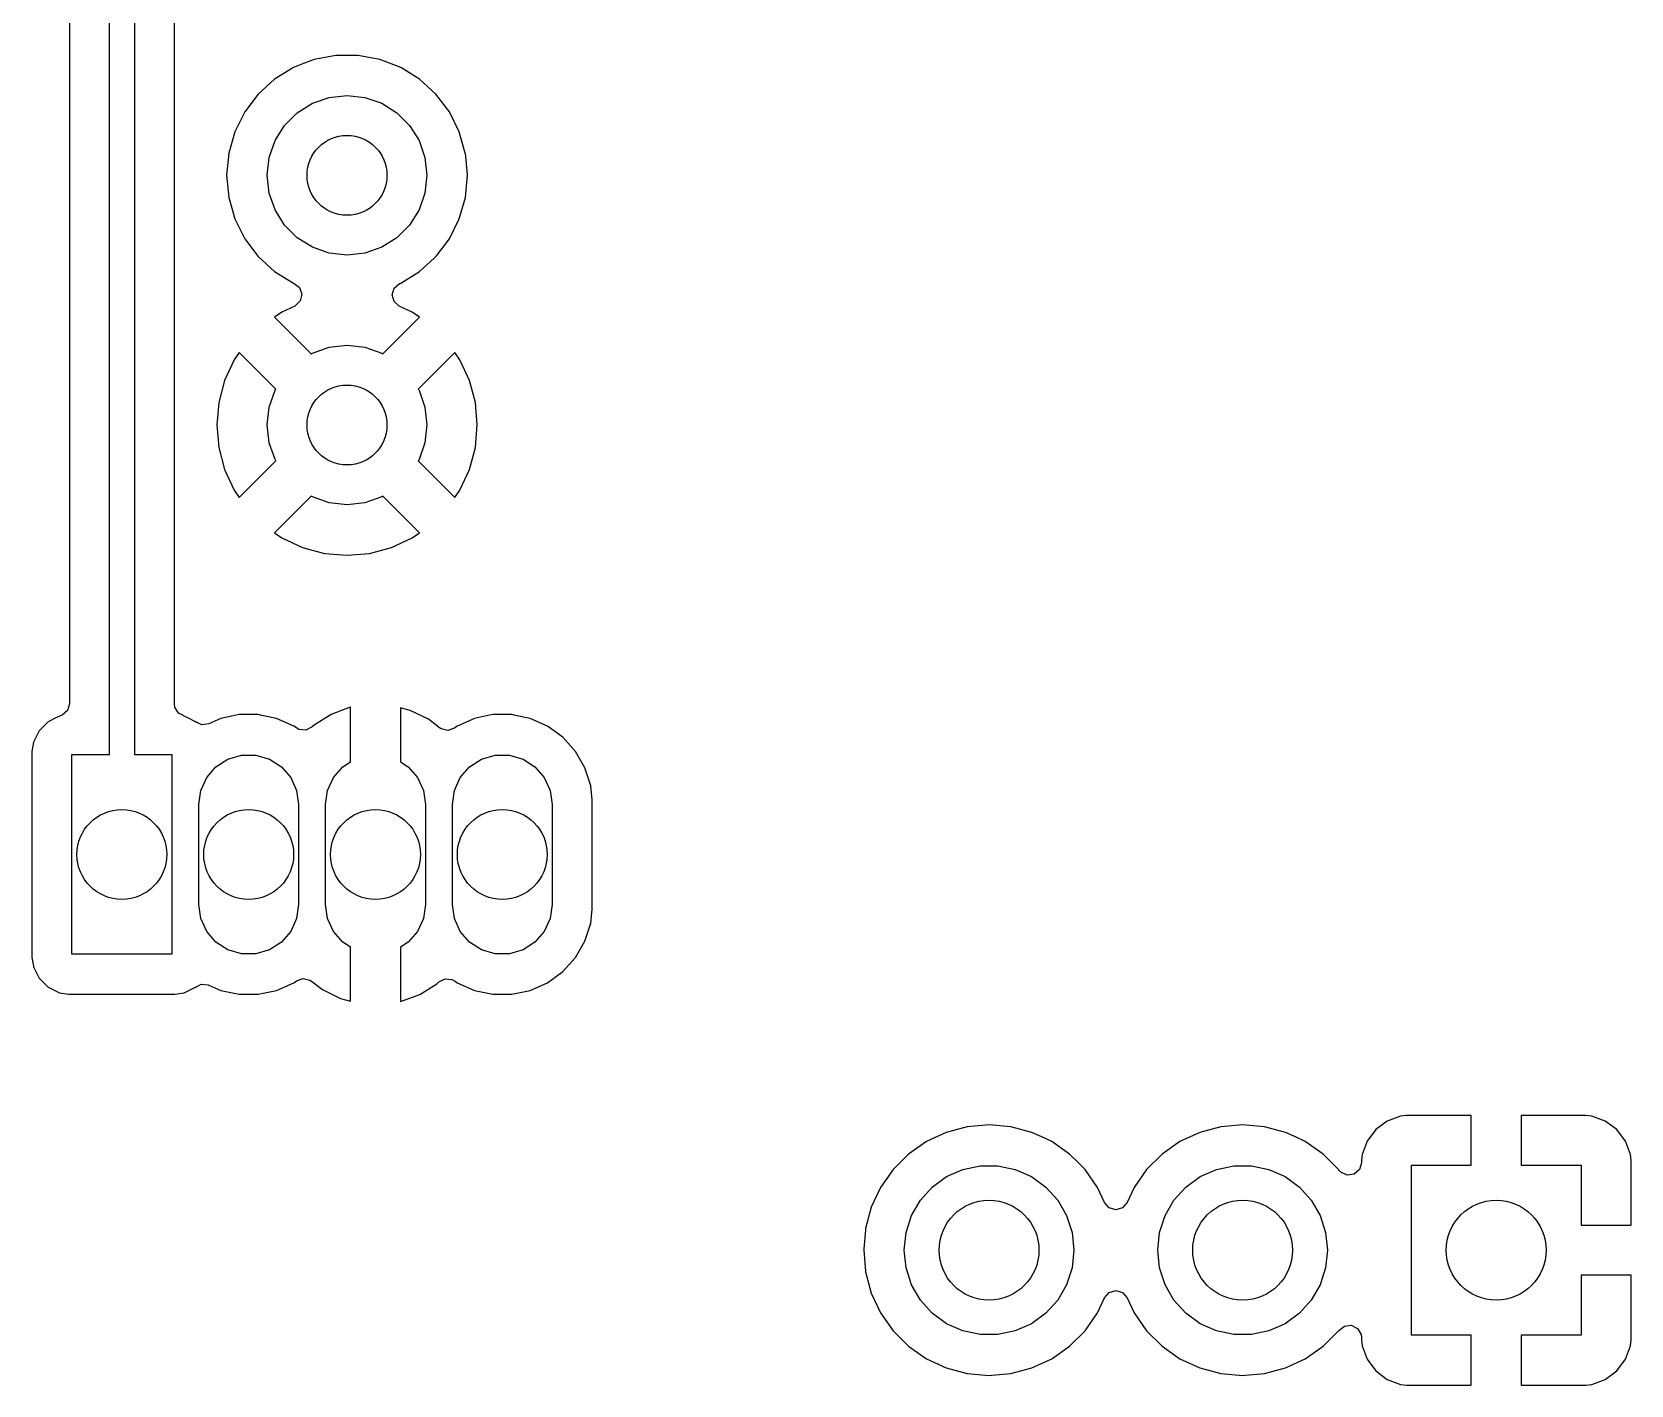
# Model space of a CAD drawing. Extents: x 0.79 to 7.48, y -4.92 to -0.79.
# Drawn here: x 1.622 to 2.253, y -3.319 to -2.786 of the extents above; entities that cross this region are included whole.
import ezdxf

# ---------------------------------------------------------------- set-up
doc = ezdxf.new("R2010")
doc.units = 0
doc.header["$MEASUREMENT"] = 0
doc.layers.add('BLACK', color=7, linetype='CONTINUOUS')

msp = doc.modelspace()

# ---------------------------------------------------------------- linework, layer by layer
at = {"layer": 'BLACK', "linetype": 'CONTINUOUS'}
for p, q in [((1.63679, -2.76597), (1.63679, -3.05089)), ((1.65256, -3.07087), (1.65256, -2.76378)), ((1.6624, -2.76582), (1.6624, -3.07087)), ((1.67817, -2.94094), (1.67817, -2.77437)), ((1.72913, -2.79847), (1.7251, -2.80003)), ((1.73327, -2.79687), (1.72913, -2.79847)), ((1.74188, -2.79526), (1.73327, -2.79687)), ((1.75064, -2.79526), (1.74188, -2.79526)), ((1.75925, -2.79687), (1.75064, -2.79526)), ((1.76742, -2.80003), (1.75925, -2.79687)), ((1.71765, -2.80464), (1.71118, -2.81054)), ((1.71766, -2.80464), (1.71765, -2.80464)), ((1.7251, -2.80003), (1.71766, -2.80464)), ((1.7251, -2.80003), (1.7251, -2.80003)), ((1.77486, -2.80464), (1.76742, -2.80003)), ((1.76742, -2.80003), (1.76742, -2.80003)), ((1.78134, -2.81054), (1.77486, -2.80464)), ((1.77486, -2.80464), (1.77486, -2.80464)), ((1.71118, -2.81054), (1.7059, -2.81753)), ((1.73259, -2.81414), (1.73925, -2.81181)), ((1.73925, -2.81181), (1.74626, -2.81102)), ((1.74626, -2.81102), (1.75327, -2.81181)), ((1.75327, -2.81181), (1.75993, -2.81414)), ((1.78662, -2.81753), (1.78134, -2.81054)), ((1.7059, -2.81753), (1.702, -2.82537)), ((1.7059, -2.81753), (1.7059, -2.81753)), ((1.72164, -2.82288), (1.72662, -2.8179)), ((1.72662, -2.8179), (1.73259, -2.81414)), ((1.75993, -2.81414), (1.7659, -2.8179)), ((1.7659, -2.8179), (1.77088, -2.82288)), ((1.79052, -2.82537), (1.78662, -2.81753)), ((1.78662, -2.81753), (1.78662, -2.81753)), ((1.71788, -2.82885), (1.72164, -2.82288)), ((1.77088, -2.82288), (1.77464, -2.82885)), ((1.702, -2.82537), (1.6996, -2.8338)), ((1.702, -2.82537), (1.702, -2.82537)), ((1.71555, -2.83551), (1.71788, -2.82885)), ((1.77464, -2.82885), (1.77697, -2.83551)), ((1.7929, -2.83373), (1.79052, -2.82537)), ((1.79052, -2.82537), (1.79052, -2.82537)), ((1.6996, -2.8338), (1.69879, -2.84252)), ((1.6996, -2.8338), (1.6996, -2.8338)), ((1.71476, -2.84252), (1.71555, -2.83551)), ((1.77697, -2.83551), (1.77776, -2.84252)), ((1.79292, -2.8338), (1.7929, -2.83373)), ((1.7937, -2.84223), (1.79292, -2.8338)), ((1.79292, -2.8338), (1.79292, -2.8338)), ((1.69879, -2.84252), (1.69879, -2.84252)), ((1.69879, -2.84252), (1.6996, -2.85124)), ((1.71555, -2.84953), (1.71476, -2.84252)), ((1.77776, -2.84252), (1.77697, -2.84953)), ((1.79292, -2.85124), (1.79373, -2.84252)), ((1.79373, -2.84252), (1.7937, -2.84223)), ((1.71788, -2.85619), (1.71555, -2.84953)), ((1.77697, -2.84953), (1.77464, -2.85619)), ((1.6996, -2.85124), (1.6996, -2.85124)), ((1.6996, -2.85124), (1.702, -2.85967)), ((1.72164, -2.86216), (1.71788, -2.85619)), ((1.77464, -2.85619), (1.77088, -2.86216)), ((1.79052, -2.85967), (1.79292, -2.85124)), ((1.702, -2.85967), (1.702, -2.85967)), ((1.702, -2.85967), (1.7059, -2.86751)), ((1.72662, -2.86714), (1.72164, -2.86216)), ((1.77088, -2.86216), (1.7659, -2.86714)), ((1.78662, -2.86751), (1.79052, -2.85967)), ((1.7059, -2.86751), (1.7059, -2.86751)), ((1.7059, -2.86751), (1.71118, -2.8745)), ((1.73259, -2.8709), (1.72662, -2.86714)), ((1.7659, -2.86714), (1.75993, -2.8709)), ((1.78149, -2.8743), (1.78662, -2.86751)), ((1.71118, -2.8745), (1.71765, -2.8804)), ((1.73925, -2.87323), (1.73259, -2.8709)), ((1.74626, -2.87402), (1.73925, -2.87323)), ((1.75327, -2.87323), (1.74626, -2.87402)), ((1.75993, -2.8709), (1.75327, -2.87323)), ((1.77486, -2.8804), (1.78073, -2.87505)), ((1.78073, -2.87505), (1.78134, -2.8745)), ((1.78134, -2.8745), (1.78149, -2.8743)), ((1.71765, -2.8804), (1.71766, -2.8804)), ((1.71766, -2.8804), (1.7251, -2.88501)), ((1.76742, -2.88501), (1.77486, -2.8804)), ((1.7251, -2.88501), (1.7251, -2.88501)), ((1.7251, -2.88501), (1.72535, -2.88511)), ((1.72535, -2.88511), (1.72753, -2.88678)), ((1.72753, -2.88678), (1.72846, -2.88937)), ((1.76405, -2.88962), (1.76485, -2.88699)), ((1.76485, -2.88699), (1.76694, -2.8852)), ((1.76694, -2.8852), (1.76717, -2.88511)), ((1.76717, -2.88511), (1.76742, -2.88501)), ((1.72565, -2.89408), (1.72057, -2.89645)), ((1.72587, -2.89397), (1.72565, -2.89408)), ((1.72784, -2.89205), (1.72587, -2.89397)), ((1.72846, -2.88937), (1.72784, -2.89205)), ((1.7648, -2.89227), (1.76405, -2.88962)), ((1.76687, -2.89408), (1.7648, -2.89227)), ((1.77195, -2.89645), (1.76687, -2.89408)), ((1.72057, -2.89645), (1.7177, -2.89846)), ((1.7177, -2.89846), (1.73211, -2.91287)), ((1.76041, -2.91287), (1.77482, -2.89846)), ((1.77482, -2.89846), (1.77195, -2.89645)), ((1.77195, -2.89645), (1.77195, -2.89645)), ((1.70378, -2.91238), (1.70177, -2.91526)), ((1.71819, -2.92679), (1.70378, -2.91238)), ((1.73211, -2.91287), (1.73259, -2.91257)), ((1.73259, -2.91257), (1.73925, -2.91024)), ((1.73925, -2.91024), (1.74626, -2.90945)), ((1.74626, -2.90945), (1.75327, -2.91024)), ((1.75327, -2.91024), (1.75993, -2.91257)), ((1.75993, -2.91257), (1.76041, -2.91287)), ((1.78874, -2.91238), (1.77433, -2.92679)), ((1.79075, -2.91526), (1.78874, -2.91238)), ((1.78874, -2.91238), (1.78874, -2.91238)), ((1.70177, -2.91526), (1.69798, -2.92337)), ((1.79454, -2.92337), (1.79075, -2.91526)), ((1.79075, -2.91526), (1.79075, -2.91526)), ((1.69798, -2.92337), (1.69566, -2.93202)), ((1.69798, -2.92337), (1.69798, -2.92337)), ((1.79686, -2.93202), (1.79454, -2.92337)), ((1.79454, -2.92337), (1.79454, -2.92337)), ((1.71555, -2.93394), (1.71788, -2.92728)), ((1.71788, -2.92728), (1.71819, -2.92679)), ((1.77433, -2.92679), (1.77464, -2.92728)), ((1.77464, -2.92728), (1.77697, -2.93394)), ((1.69566, -2.93202), (1.69488, -2.94094)), ((1.69566, -2.93202), (1.69566, -2.93202)), ((1.71476, -2.94094), (1.71555, -2.93394)), ((1.77697, -2.93394), (1.77776, -2.94094)), ((1.79764, -2.94094), (1.79686, -2.93202)), ((1.79686, -2.93202), (1.79686, -2.93202)), ((1.67817, -3.05089), (1.67817, -2.94094)), ((1.69488, -2.94094), (1.69488, -2.94094)), ((1.69488, -2.94094), (1.69566, -2.94987)), ((1.71555, -2.94795), (1.71476, -2.94094)), ((1.77776, -2.94094), (1.77697, -2.94795)), ((1.79686, -2.94987), (1.79764, -2.94094)), ((1.79764, -2.94094), (1.79764, -2.94094)), ((1.69566, -2.94987), (1.69566, -2.94987)), ((1.69566, -2.94987), (1.69798, -2.95852)), ((1.71788, -2.95461), (1.71555, -2.94795)), ((1.77697, -2.94795), (1.77464, -2.95461)), ((1.79454, -2.95852), (1.79686, -2.94987)), ((1.79686, -2.94987), (1.79686, -2.94987)), ((1.70378, -2.96951), (1.71819, -2.9551)), ((1.71819, -2.9551), (1.71788, -2.95461)), ((1.77464, -2.95461), (1.77433, -2.9551)), ((1.77433, -2.9551), (1.78874, -2.96951)), ((1.69798, -2.95852), (1.69798, -2.95852)), ((1.69798, -2.95852), (1.70177, -2.96663)), ((1.79075, -2.96663), (1.79454, -2.95852)), ((1.79454, -2.95852), (1.79454, -2.95852)), ((1.70177, -2.96663), (1.70177, -2.96663)), ((1.70177, -2.96663), (1.70378, -2.96951)), ((1.70378, -2.96951), (1.70378, -2.96951)), ((1.73211, -2.96902), (1.7177, -2.98343)), ((1.73259, -2.96932), (1.73211, -2.96902)), ((1.73925, -2.97165), (1.73259, -2.96932)), ((1.75993, -2.96932), (1.75327, -2.97165)), ((1.76041, -2.96902), (1.75993, -2.96932)), ((1.77482, -2.98343), (1.76041, -2.96902)), ((1.78874, -2.96951), (1.79075, -2.96663)), ((1.74626, -2.97244), (1.73925, -2.97165)), ((1.75327, -2.97165), (1.74626, -2.97244)), ((1.7177, -2.98343), (1.7177, -2.98343)), ((1.7177, -2.98343), (1.72057, -2.98544)), ((1.72057, -2.98544), (1.72057, -2.98544)), ((1.72057, -2.98544), (1.72869, -2.98922)), ((1.76383, -2.98922), (1.77195, -2.98544)), ((1.77195, -2.98544), (1.77482, -2.98343)), ((1.72869, -2.98922), (1.72869, -2.98922)), ((1.72869, -2.98922), (1.73734, -2.99154)), ((1.73734, -2.99154), (1.73734, -2.99154)), ((1.73734, -2.99154), (1.74626, -2.99232)), ((1.74626, -2.99232), (1.75518, -2.99154)), ((1.74626, -2.99232), (1.74626, -2.99232)), ((1.75518, -2.99154), (1.76383, -2.98922)), ((1.75518, -2.99154), (1.75518, -2.99154)), ((1.76383, -2.98922), (1.76383, -2.98922)), ((1.63679, -3.05089), (1.63602, -3.05353)), ((1.67835, -3.0522), (1.67817, -3.05089)), ((1.62841, -3.05795), (1.62488, -3.06148)), ((1.63147, -3.05639), (1.62841, -3.05795)), ((1.62841, -3.05795), (1.62841, -3.05795)), ((1.62841, -3.05795), (1.62841, -3.05795)), ((1.63286, -3.05568), (1.63147, -3.05639)), ((1.63323, -3.05556), (1.63286, -3.05568)), ((1.63394, -3.05533), (1.63322, -3.05555)), ((1.63322, -3.05555), (1.63323, -3.05556)), ((1.63602, -3.05353), (1.63394, -3.05533)), ((1.6798, -3.05453), (1.67835, -3.0522)), ((1.68177, -3.05547), (1.6798, -3.05453)), ((1.68173, -3.05556), (1.68177, -3.05547)), ((1.6821, -3.05568), (1.68173, -3.05556)), ((1.68349, -3.05639), (1.6821, -3.05568)), ((1.68655, -3.05795), (1.68349, -3.05639)), ((1.68686, -3.05818), (1.68655, -3.05795)), ((1.68655, -3.05795), (1.68655, -3.05795)), ((1.69646, -3.05665), (1.69177, -3.05874)), ((1.70248, -3.05537), (1.69646, -3.05665)), ((1.69646, -3.05665), (1.69646, -3.05665)), ((1.70375, -3.0551), (1.70248, -3.05537)), ((1.71121, -3.0551), (1.70375, -3.0551)), ((1.71272, -3.05542), (1.71121, -3.0551)), ((1.7185, -3.05665), (1.71272, -3.05542)), ((1.7253, -3.05968), (1.7185, -3.05665)), ((1.7185, -3.05665), (1.7185, -3.05665)), ((1.74005, -3.05502), (1.73326, -3.05926)), ((1.74756, -3.05224), (1.74005, -3.05502)), ((1.74005, -3.05502), (1.74005, -3.05502)), ((1.74764, -3.05223), (1.74756, -3.05224)), ((1.74756, -3.05224), (1.74756, -3.05224)), ((1.74764, -3.07372), (1.74764, -3.05223)), ((1.77122, -3.05344), (1.76732, -3.05243)), ((1.76732, -3.05243), (1.76732, -3.07372)), ((1.77841, -3.05697), (1.77122, -3.05344)), ((1.78277, -3.06034), (1.77841, -3.05697)), ((1.79646, -3.05665), (1.78966, -3.05968)), ((1.80248, -3.05537), (1.79646, -3.05665)), ((1.79646, -3.05665), (1.79646, -3.05665)), ((1.80375, -3.0551), (1.80248, -3.05537)), ((1.81121, -3.0551), (1.80375, -3.0551)), ((1.81272, -3.05542), (1.81121, -3.0551)), ((1.8185, -3.05665), (1.81272, -3.05542)), ((1.8253, -3.05968), (1.8185, -3.05665)), ((1.8185, -3.05665), (1.8185, -3.05665)), ((1.6246, -3.06203), (1.62261, -3.06593)), ((1.62488, -3.06148), (1.6246, -3.06203)), ((1.62488, -3.06148), (1.62488, -3.06148)), ((1.62488, -3.06148), (1.62488, -3.06148)), ((1.68691, -3.05811), (1.68686, -3.05818)), ((1.68904, -3.0591), (1.68691, -3.05811)), ((1.69177, -3.05874), (1.68904, -3.0591)), ((1.72627, -3.06038), (1.7253, -3.05968)), ((1.7253, -3.05968), (1.7253, -3.05968)), ((1.72732, -3.06096), (1.72627, -3.06038)), ((1.73006, -3.06123), (1.72732, -3.06096)), ((1.73251, -3.05997), (1.73006, -3.06123)), ((1.73326, -3.05926), (1.73251, -3.05997)), ((1.78336, -3.06073), (1.78277, -3.06034)), ((1.78603, -3.06135), (1.78336, -3.06073)), ((1.78863, -3.06043), (1.78603, -3.06135)), ((1.78966, -3.05968), (1.78863, -3.06043)), ((1.78966, -3.05968), (1.78966, -3.05968)), ((1.83098, -3.0638), (1.8253, -3.05968)), ((1.8253, -3.05968), (1.8253, -3.05968)), ((1.83133, -3.06406), (1.83098, -3.0638)), ((1.83632, -3.0696), (1.83133, -3.06406)), ((1.62261, -3.06593), (1.62203, -3.06962)), ((1.62203, -3.06962), (1.62203, -3.15085)), ((1.84005, -3.07605), (1.83632, -3.0696)), ((1.6378, -3.14961), (1.6378, -3.07087)), ((1.6378, -3.07087), (1.65256, -3.07087)), ((1.6624, -3.07087), (1.67717, -3.07087)), ((1.67717, -3.07087), (1.67717, -3.14961)), ((1.69092, -3.07991), (1.69459, -3.07567)), ((1.69459, -3.07567), (1.6993, -3.07265)), ((1.6993, -3.07265), (1.70468, -3.07107)), ((1.70468, -3.07107), (1.71028, -3.07107)), ((1.71028, -3.07107), (1.71566, -3.07265)), ((1.71566, -3.07265), (1.72037, -3.07567)), ((1.72037, -3.07567), (1.72404, -3.07991)), ((1.74092, -3.07991), (1.74459, -3.07567)), ((1.74459, -3.07567), (1.74764, -3.07372)), ((1.76732, -3.07372), (1.77037, -3.07567)), ((1.77037, -3.07567), (1.77404, -3.07991)), ((1.79092, -3.07991), (1.79459, -3.07567)), ((1.79459, -3.07567), (1.7993, -3.07265)), ((1.7993, -3.07265), (1.80468, -3.07107)), ((1.80468, -3.07107), (1.81028, -3.07107)), ((1.81028, -3.07107), (1.81566, -3.07265)), ((1.81566, -3.07265), (1.82037, -3.07567)), ((1.82037, -3.07567), (1.82404, -3.07991)), ((1.84235, -3.08314), (1.84005, -3.07605)), ((1.68859, -3.08501), (1.69092, -3.07991)), ((1.72404, -3.07991), (1.72637, -3.08501)), ((1.73859, -3.08501), (1.74092, -3.07991)), ((1.77404, -3.07991), (1.77637, -3.08501)), ((1.78859, -3.08501), (1.79092, -3.07991)), ((1.82404, -3.07991), (1.82637, -3.08501)), ((1.84293, -3.08869), (1.84235, -3.08314)), ((1.6878, -3.09055), (1.68859, -3.08501)), ((1.72637, -3.08501), (1.72717, -3.09055)), ((1.7378, -3.09055), (1.73859, -3.08501)), ((1.77637, -3.08501), (1.77717, -3.09055)), ((1.7878, -3.09055), (1.78859, -3.08501)), ((1.82637, -3.08501), (1.82717, -3.09055)), ((1.84293, -3.13178), (1.84293, -3.08869)), ((1.6878, -3.12992), (1.6878, -3.09055)), ((1.72717, -3.09055), (1.72717, -3.12992)), ((1.7378, -3.12992), (1.7378, -3.09055)), ((1.77717, -3.09055), (1.77717, -3.12992)), ((1.7878, -3.12992), (1.7878, -3.09055)), ((1.82717, -3.09055), (1.82717, -3.12992)), ((1.68859, -3.13547), (1.6878, -3.12992)), ((1.72717, -3.12992), (1.72637, -3.13547)), ((1.73859, -3.13547), (1.7378, -3.12992)), ((1.77717, -3.12992), (1.77637, -3.13547)), ((1.78859, -3.13547), (1.7878, -3.12992)), ((1.82717, -3.12992), (1.82637, -3.13547)), ((1.84235, -3.13733), (1.84293, -3.13178)), ((1.69092, -3.14056), (1.68859, -3.13547)), ((1.72637, -3.13547), (1.72404, -3.14056)), ((1.74092, -3.14056), (1.73859, -3.13547)), ((1.77637, -3.13547), (1.77404, -3.14056)), ((1.79092, -3.14056), (1.78859, -3.13547)), ((1.82637, -3.13547), (1.82404, -3.14056)), ((1.84005, -3.14442), (1.84235, -3.13733)), ((1.69459, -3.1448), (1.69092, -3.14056)), ((1.6993, -3.14783), (1.69459, -3.1448)), ((1.72037, -3.1448), (1.71566, -3.14783)), ((1.72404, -3.14056), (1.72037, -3.1448)), ((1.74459, -3.1448), (1.74092, -3.14056)), ((1.74764, -3.14676), (1.74459, -3.1448)), ((1.77037, -3.1448), (1.76732, -3.14676)), ((1.77404, -3.14056), (1.77037, -3.1448)), ((1.79459, -3.1448), (1.79092, -3.14056)), ((1.7993, -3.14783), (1.79459, -3.1448)), ((1.82037, -3.1448), (1.81566, -3.14783)), ((1.82404, -3.14056), (1.82037, -3.1448)), ((1.83632, -3.15087), (1.84005, -3.14442)), ((1.62203, -3.15085), (1.62245, -3.15353)), ((1.67717, -3.14961), (1.6378, -3.14961)), ((1.70468, -3.14941), (1.6993, -3.14783)), ((1.71028, -3.14941), (1.70468, -3.14941)), ((1.71566, -3.14783), (1.71028, -3.14941)), ((1.74764, -3.16804), (1.74764, -3.14676)), ((1.76732, -3.14676), (1.76732, -3.16824)), ((1.80468, -3.14941), (1.7993, -3.14783)), ((1.81028, -3.14941), (1.80468, -3.14941)), ((1.81566, -3.14783), (1.81028, -3.14941)), ((1.83133, -3.15641), (1.83632, -3.15087)), ((1.62245, -3.15353), (1.62261, -3.15454)), ((1.62261, -3.15454), (1.62488, -3.15899)), ((1.8253, -3.16079), (1.83133, -3.15641)), ((1.62488, -3.15899), (1.62488, -3.15899)), ((1.62488, -3.15899), (1.62488, -3.15899)), ((1.62488, -3.15899), (1.62841, -3.16252)), ((1.62841, -3.16252), (1.62841, -3.16252)), ((1.62841, -3.16252), (1.62841, -3.16252)), ((1.62841, -3.16252), (1.63286, -3.16479)), ((1.63286, -3.16479), (1.63286, -3.16479)), ((1.63286, -3.16479), (1.63655, -3.16537)), ((1.67841, -3.16537), (1.6821, -3.16479)), ((1.6821, -3.16479), (1.68655, -3.16252)), ((1.68655, -3.16252), (1.68686, -3.1623)), ((1.68655, -3.16252), (1.68655, -3.16252)), ((1.68686, -3.1623), (1.68694, -3.16241)), ((1.68694, -3.16241), (1.68874, -3.16142)), ((1.68874, -3.16142), (1.69149, -3.16162)), ((1.69149, -3.16162), (1.69177, -3.16173)), ((1.69177, -3.16173), (1.69646, -3.16382)), ((1.69646, -3.16382), (1.70375, -3.16537)), ((1.71121, -3.16537), (1.7185, -3.16382)), ((1.7185, -3.16382), (1.7253, -3.16079)), ((1.7253, -3.16079), (1.72633, -3.16004)), ((1.72633, -3.16004), (1.72893, -3.15912)), ((1.72893, -3.15912), (1.7316, -3.15974)), ((1.7316, -3.15974), (1.73219, -3.16013)), ((1.73219, -3.16013), (1.73655, -3.1635)), ((1.73655, -3.1635), (1.74374, -3.16703)), ((1.77491, -3.16545), (1.7817, -3.16121)), ((1.7817, -3.16121), (1.78245, -3.1605)), ((1.78245, -3.1605), (1.7849, -3.15924)), ((1.7849, -3.15924), (1.78764, -3.15951)), ((1.78764, -3.15951), (1.78869, -3.16009)), ((1.78869, -3.16009), (1.78886, -3.16021)), ((1.78886, -3.16021), (1.78966, -3.16079)), ((1.78966, -3.16079), (1.79646, -3.16382)), ((1.79646, -3.16382), (1.79646, -3.16382)), ((1.79646, -3.16382), (1.80375, -3.16537)), ((1.81121, -3.16537), (1.8185, -3.16382)), ((1.8185, -3.16382), (1.8253, -3.16079)), ((1.63655, -3.16537), (1.63655, -3.16537)), ((1.63655, -3.16537), (1.67841, -3.16537)), ((1.70375, -3.16537), (1.70375, -3.16537)), ((1.70375, -3.16537), (1.71121, -3.16537)), ((1.71121, -3.16537), (1.71121, -3.16537)), ((1.74374, -3.16703), (1.74764, -3.16804)), ((1.76732, -3.16824), (1.7674, -3.16823)), ((1.7674, -3.16823), (1.77491, -3.16545)), ((1.7674, -3.16823), (1.7674, -3.16823)), ((1.77491, -3.16545), (1.77491, -3.16545)), ((1.80375, -3.16537), (1.80375, -3.16537)), ((1.80375, -3.16537), (1.81121, -3.16537)), ((1.81121, -3.16537), (1.81121, -3.16537)), ((2.15641, -3.21532), (2.15188, -3.21872)), ((2.16172, -3.21335), (2.15641, -3.21532)), ((2.15641, -3.21532), (2.15641, -3.21532)), ((2.16406, -3.21309), (2.16172, -3.21335)), ((2.16172, -3.21335), (2.16172, -3.21335)), ((2.18957, -3.21309), (2.16406, -3.21309)), ((2.18957, -3.23278), (2.18957, -3.21309)), ((2.23476, -3.21309), (2.20925, -3.21309)), ((2.20925, -3.21309), (2.20925, -3.23278)), ((2.2371, -3.21335), (2.23476, -3.21309)), ((2.2424, -3.21532), (2.2371, -3.21335)), ((2.2371, -3.21335), (2.2371, -3.21335)), ((2.24241, -3.21532), (2.2424, -3.21532)), ((2.24694, -3.21872), (2.24241, -3.21532)), ((1.98251, -3.2198), (1.9747, -3.22344)), ((1.99083, -3.21757), (1.98251, -3.2198)), ((1.98251, -3.2198), (1.98251, -3.2198)), ((1.99369, -3.21732), (1.99083, -3.21757)), ((1.99083, -3.21757), (1.99083, -3.21757)), ((1.99941, -3.21682), (1.99369, -3.21732)), ((2.00799, -3.21757), (1.99941, -3.21682)), ((1.99941, -3.21682), (1.99941, -3.21682)), ((2.01631, -3.2198), (2.00799, -3.21757)), ((2.02022, -3.22162), (2.01631, -3.2198)), ((2.01631, -3.2198), (2.01631, -3.2198)), ((2.01631, -3.2198), (2.01631, -3.2198)), ((2.02412, -3.22344), (2.02022, -3.22162)), ((2.08251, -3.2198), (2.0747, -3.22344)), ((2.09083, -3.21757), (2.08251, -3.2198)), ((2.08251, -3.2198), (2.08251, -3.2198)), ((2.09369, -3.21732), (2.09083, -3.21757)), ((2.09083, -3.21757), (2.09083, -3.21757)), ((2.09941, -3.21682), (2.09369, -3.21732)), ((2.10799, -3.21757), (2.09941, -3.21682)), ((2.09941, -3.21682), (2.09941, -3.21682)), ((2.11631, -3.2198), (2.10799, -3.21757)), ((2.12022, -3.22162), (2.11631, -3.2198)), ((2.11631, -3.2198), (2.11631, -3.2198)), ((2.11631, -3.2198), (2.11631, -3.2198)), ((2.12412, -3.22344), (2.12022, -3.22162)), ((2.15188, -3.21872), (2.14849, -3.22325)), ((2.15188, -3.21872), (2.15188, -3.21872)), ((2.25033, -3.22325), (2.24694, -3.21872)), ((2.24694, -3.21872), (2.24694, -3.21872)), ((1.9747, -3.22344), (1.96764, -3.22839)), ((1.9747, -3.22344), (1.9747, -3.22344)), ((2.03118, -3.22839), (2.02412, -3.22344)), ((2.02412, -3.22344), (2.02412, -3.22344)), ((2.02412, -3.22344), (2.02412, -3.22344)), ((2.0747, -3.22344), (2.06764, -3.22839)), ((2.0747, -3.22344), (2.0747, -3.22344)), ((2.13118, -3.22839), (2.12412, -3.22344)), ((2.12412, -3.22344), (2.12412, -3.22344)), ((2.12412, -3.22344), (2.12412, -3.22344)), ((2.14849, -3.22325), (2.14651, -3.22855)), ((2.14849, -3.22325), (2.14849, -3.22325)), ((2.25231, -3.22855), (2.25033, -3.22325)), ((2.25033, -3.22325), (2.25033, -3.22325)), ((1.96155, -3.23448), (1.95661, -3.24153)), ((1.96764, -3.22839), (1.96155, -3.23448)), ((1.98268, -3.23726), (1.98907, -3.23442)), ((1.98907, -3.23442), (1.99591, -3.23296)), ((1.99591, -3.23296), (2.00291, -3.23296)), ((2.00291, -3.23296), (2.00975, -3.23442)), ((2.00975, -3.23442), (2.01614, -3.23726)), ((2.03463, -3.23184), (2.03118, -3.22839)), ((2.03727, -3.23448), (2.03463, -3.23184)), ((2.04221, -3.24153), (2.03727, -3.23448)), ((2.06155, -3.23448), (2.05661, -3.24153)), ((2.06764, -3.22839), (2.06155, -3.23448)), ((2.08268, -3.23726), (2.08907, -3.23442)), ((2.08907, -3.23442), (2.09591, -3.23296)), ((2.09591, -3.23296), (2.10291, -3.23296)), ((2.10291, -3.23296), (2.10975, -3.23442)), ((2.10975, -3.23442), (2.11614, -3.23726)), ((2.13727, -3.23448), (2.13118, -3.22839)), ((2.13737, -3.23462), (2.13727, -3.23448)), ((2.14548, -3.23448), (2.14341, -3.23628)), ((2.14626, -3.23184), (2.14548, -3.23448)), ((2.14651, -3.22855), (2.14626, -3.2309)), ((2.14626, -3.2309), (2.14626, -3.2309)), ((2.14626, -3.2309), (2.14626, -3.23184)), ((2.14651, -3.22855), (2.14651, -3.22855)), ((2.16594, -3.29971), (2.16594, -3.23278)), ((2.16594, -3.23278), (2.18957, -3.23278)), ((2.20925, -3.23278), (2.23287, -3.23278)), ((2.23287, -3.23278), (2.23287, -3.2564)), ((2.25256, -3.2309), (2.25231, -3.22855)), ((2.25231, -3.22855), (2.25231, -3.22855)), ((2.25256, -3.2564), (2.25256, -3.2309)), ((2.25256, -3.2309), (2.25256, -3.2309)), ((1.97702, -3.24138), (1.98268, -3.23726)), ((2.01614, -3.23726), (2.0218, -3.24138)), ((2.07702, -3.24138), (2.08268, -3.23726)), ((2.11614, -3.23726), (2.1218, -3.24138)), ((2.13738, -3.23464), (2.13737, -3.23462)), ((2.13818, -3.23553), (2.13738, -3.23464)), ((2.14068, -3.23667), (2.13818, -3.23553)), ((2.14341, -3.23628), (2.14068, -3.23667)), ((1.95661, -3.24153), (1.95297, -3.24934)), ((1.95661, -3.24153), (1.95661, -3.24153)), ((1.96884, -3.25263), (1.97234, -3.24657)), ((1.97234, -3.24657), (1.97702, -3.24138)), ((2.0218, -3.24138), (2.02648, -3.24657)), ((2.02648, -3.24657), (2.02998, -3.25263)), ((2.04498, -3.24749), (2.04221, -3.24153)), ((2.04221, -3.24153), (2.04221, -3.24153)), ((2.04221, -3.24153), (2.04221, -3.24153)), ((2.05661, -3.24153), (2.05383, -3.24749)), ((2.05661, -3.24153), (2.05661, -3.24153)), ((2.06884, -3.25263), (2.07234, -3.24657)), ((2.07234, -3.24657), (2.07702, -3.24138)), ((2.1218, -3.24138), (2.12648, -3.24657)), ((2.12648, -3.24657), (2.12998, -3.25263)), ((1.95297, -3.24934), (1.95074, -3.25766)), ((1.95297, -3.24934), (1.95297, -3.24934)), ((1.96668, -3.25929), (1.96884, -3.25263)), ((2.02998, -3.25263), (2.03214, -3.25929)), ((2.04674, -3.24951), (2.04498, -3.24749)), ((2.04937, -3.25031), (2.04674, -3.24951)), ((2.05202, -3.24955), (2.04937, -3.25031)), ((2.05383, -3.24749), (2.05202, -3.24955)), ((2.06668, -3.25929), (2.06884, -3.25263)), ((2.12998, -3.25263), (2.13214, -3.25929)), ((1.95068, -3.25837), (1.95003, -3.26573)), ((1.95074, -3.25766), (1.95068, -3.25837)), ((1.95074, -3.25766), (1.95074, -3.25766)), ((1.96594, -3.26624), (1.96668, -3.25929)), ((2.03214, -3.25929), (2.03287, -3.26624)), ((2.06594, -3.26624), (2.06668, -3.25929)), ((2.13214, -3.25929), (2.13287, -3.26624)), ((2.23287, -3.2564), (2.25256, -3.2564)), ((1.95003, -3.26573), (1.94999, -3.26624)), ((1.94999, -3.26624), (1.95071, -3.27451)), ((1.96668, -3.2732), (1.96594, -3.26624)), ((2.03287, -3.26624), (2.03214, -3.2732)), ((2.06668, -3.2732), (2.06594, -3.26624)), ((2.13287, -3.26624), (2.13214, -3.2732)), ((1.95071, -3.27451), (1.95074, -3.27483)), ((1.95074, -3.27483), (1.95074, -3.27483)), ((1.95074, -3.27483), (1.95297, -3.28315)), ((1.96884, -3.27986), (1.96668, -3.2732)), ((2.03214, -3.2732), (2.02998, -3.27986)), ((2.06884, -3.27986), (2.06668, -3.2732)), ((2.13214, -3.2732), (2.12998, -3.27986)), ((2.25256, -3.27609), (2.23287, -3.27609)), ((2.23287, -3.27609), (2.23287, -3.29971)), ((2.25256, -3.30159), (2.25256, -3.27609)), ((1.95297, -3.28315), (1.95297, -3.28315)), ((1.95297, -3.28315), (1.95297, -3.28315)), ((1.95297, -3.28315), (1.95427, -3.28593)), ((1.97234, -3.28591), (1.96884, -3.27986)), ((2.02998, -3.27986), (2.02648, -3.28591)), ((2.04221, -3.29095), (2.04499, -3.285)), ((2.04499, -3.285), (2.0468, -3.28294)), ((2.0468, -3.28294), (2.04945, -3.28218)), ((2.04945, -3.28218), (2.05208, -3.28298)), ((2.05208, -3.28298), (2.05383, -3.285)), ((2.05383, -3.285), (2.05661, -3.29095)), ((2.07234, -3.28591), (2.06884, -3.27986)), ((2.12998, -3.27986), (2.12648, -3.28591)), ((1.95427, -3.28593), (1.95661, -3.29095)), ((1.95661, -3.29095), (1.95661, -3.29095)), ((1.95661, -3.29095), (1.96155, -3.29801)), ((1.97702, -3.29111), (1.97234, -3.28591)), ((1.98268, -3.29523), (1.97702, -3.29111)), ((2.0218, -3.29111), (2.01614, -3.29523)), ((2.02648, -3.28591), (2.0218, -3.29111)), ((2.03727, -3.29801), (2.04221, -3.29095)), ((2.05661, -3.29095), (2.05661, -3.29095)), ((2.05661, -3.29095), (2.06155, -3.29801)), ((2.07702, -3.29111), (2.07234, -3.28591)), ((2.08268, -3.29523), (2.07702, -3.29111)), ((2.1218, -3.29111), (2.11614, -3.29523)), ((2.12648, -3.28591), (2.1218, -3.29111)), ((1.98907, -3.29807), (1.98268, -3.29523)), ((2.01614, -3.29523), (2.00975, -3.29807)), ((2.08907, -3.29807), (2.08268, -3.29523)), ((2.11614, -3.29523), (2.10975, -3.29807)), ((2.13738, -3.29785), (2.13953, -3.29613)), ((2.13953, -3.29613), (2.14226, -3.29585)), ((2.14226, -3.29585), (2.14472, -3.29709)), ((2.14472, -3.29709), (2.14611, -3.29946)), ((1.96155, -3.29801), (1.96764, -3.3041)), ((1.99591, -3.29953), (1.98907, -3.29807)), ((2.00291, -3.29953), (1.99591, -3.29953)), ((2.00975, -3.29807), (2.00291, -3.29953)), ((2.03118, -3.3041), (2.03727, -3.29801)), ((2.06155, -3.29801), (2.06764, -3.3041)), ((2.09591, -3.29953), (2.08907, -3.29807)), ((2.10291, -3.29953), (2.09591, -3.29953)), ((2.10975, -3.29807), (2.10291, -3.29953)), ((2.13118, -3.3041), (2.13727, -3.29801)), ((2.13727, -3.29801), (2.13738, -3.29785)), ((2.14611, -3.29946), (2.14626, -3.30065)), ((2.14626, -3.30065), (2.14626, -3.30159)), ((2.14626, -3.30159), (2.14626, -3.30159)), ((2.14626, -3.30159), (2.14651, -3.30394)), ((2.14651, -3.30394), (2.14651, -3.30394)), ((2.14651, -3.30394), (2.14849, -3.30924)), ((2.18957, -3.29971), (2.16594, -3.29971)), ((2.18957, -3.31939), (2.18957, -3.29971)), ((2.23287, -3.29971), (2.20925, -3.29971)), ((2.20925, -3.29971), (2.20925, -3.31939)), ((2.25033, -3.30924), (2.25231, -3.30394)), ((2.25231, -3.30394), (2.25256, -3.30159)), ((2.25231, -3.30394), (2.25231, -3.30394)), ((2.25256, -3.30159), (2.25256, -3.30159)), ((1.96764, -3.3041), (1.9747, -3.30904)), ((1.9747, -3.30904), (1.98251, -3.31268)), ((2.01631, -3.31268), (2.02412, -3.30904)), ((2.02412, -3.30904), (2.03118, -3.3041)), ((2.06764, -3.3041), (2.0747, -3.30904)), ((2.0747, -3.30904), (2.08251, -3.31268)), ((2.11631, -3.31268), (2.12412, -3.30904)), ((2.12412, -3.30904), (2.13118, -3.3041)), ((2.14849, -3.30924), (2.14849, -3.30924)), ((2.14849, -3.30924), (2.15188, -3.31377)), ((2.24694, -3.31377), (2.25033, -3.30924)), ((2.25033, -3.30924), (2.25033, -3.30924)), ((1.98251, -3.31268), (1.99083, -3.31491)), ((1.99083, -3.31491), (1.99803, -3.31554)), ((1.99803, -3.31554), (1.99941, -3.31566)), ((1.99941, -3.31566), (2.00052, -3.31557)), ((1.99941, -3.31566), (1.99941, -3.31566)), ((1.99941, -3.31566), (1.99941, -3.31566)), ((2.00052, -3.31557), (2.00799, -3.31491)), ((2.00799, -3.31491), (2.01631, -3.31268)), ((2.08251, -3.31268), (2.09083, -3.31491)), ((2.09083, -3.31491), (2.09803, -3.31554)), ((2.09803, -3.31554), (2.09941, -3.31566)), ((2.09941, -3.31566), (2.10052, -3.31557)), ((2.09941, -3.31566), (2.09941, -3.31566)), ((2.09941, -3.31566), (2.09941, -3.31566)), ((2.10052, -3.31557), (2.10799, -3.31491)), ((2.10799, -3.31491), (2.11631, -3.31268)), ((2.15188, -3.31377), (2.15188, -3.31377)), ((2.15188, -3.31377), (2.15641, -3.31716)), ((2.24241, -3.31716), (2.24694, -3.31377)), ((2.24694, -3.31377), (2.24694, -3.31377)), ((2.15641, -3.31716), (2.15641, -3.31716)), ((2.15641, -3.31716), (2.16172, -3.31914)), ((2.16172, -3.31914), (2.16172, -3.31914)), ((2.16172, -3.31914), (2.16406, -3.31939)), ((2.16406, -3.31939), (2.16406, -3.31939)), ((2.16406, -3.31939), (2.18957, -3.31939)), ((2.20925, -3.31939), (2.23476, -3.31939)), ((2.23476, -3.31939), (2.2371, -3.31914)), ((2.23476, -3.31939), (2.23476, -3.31939)), ((2.2371, -3.31914), (2.2424, -3.31716)), ((2.2371, -3.31914), (2.2371, -3.31914)), ((2.2424, -3.31716), (2.24241, -3.31716))]:
    msp.add_line(p, q, dxfattribs=at)
at = {"layer": 'BLACK'}
for centre, radius in [((1.74626, -2.84252), 0.015748), ((1.74626, -2.94094), 0.015748), ((1.65748, -3.11024), 0.017716), ((1.70748, -3.11024), 0.017716), ((1.75748, -3.11024), 0.017716), ((1.80748, -3.11024), 0.017716), ((1.99941, -3.26624), 0.019685), ((2.09941, -3.26624), 0.019685), ((2.19941, -3.26624), 0.019685)]:
    msp.add_circle(centre, radius, dxfattribs=at)

doc.saveas('drawing.dxf')
